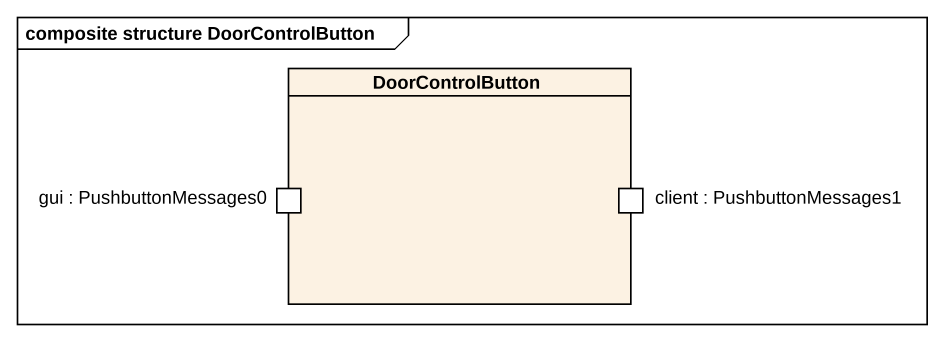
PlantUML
@startuml
mainframe composite structure DoorControlButton
rectangle DoorControlButton {
  port "gui : PushbuttonMessages0" as gui_PushbuttonMessages0
  port "client : PushbuttonMessages1" as client_PushbuttonMessages1
}
@enduml
